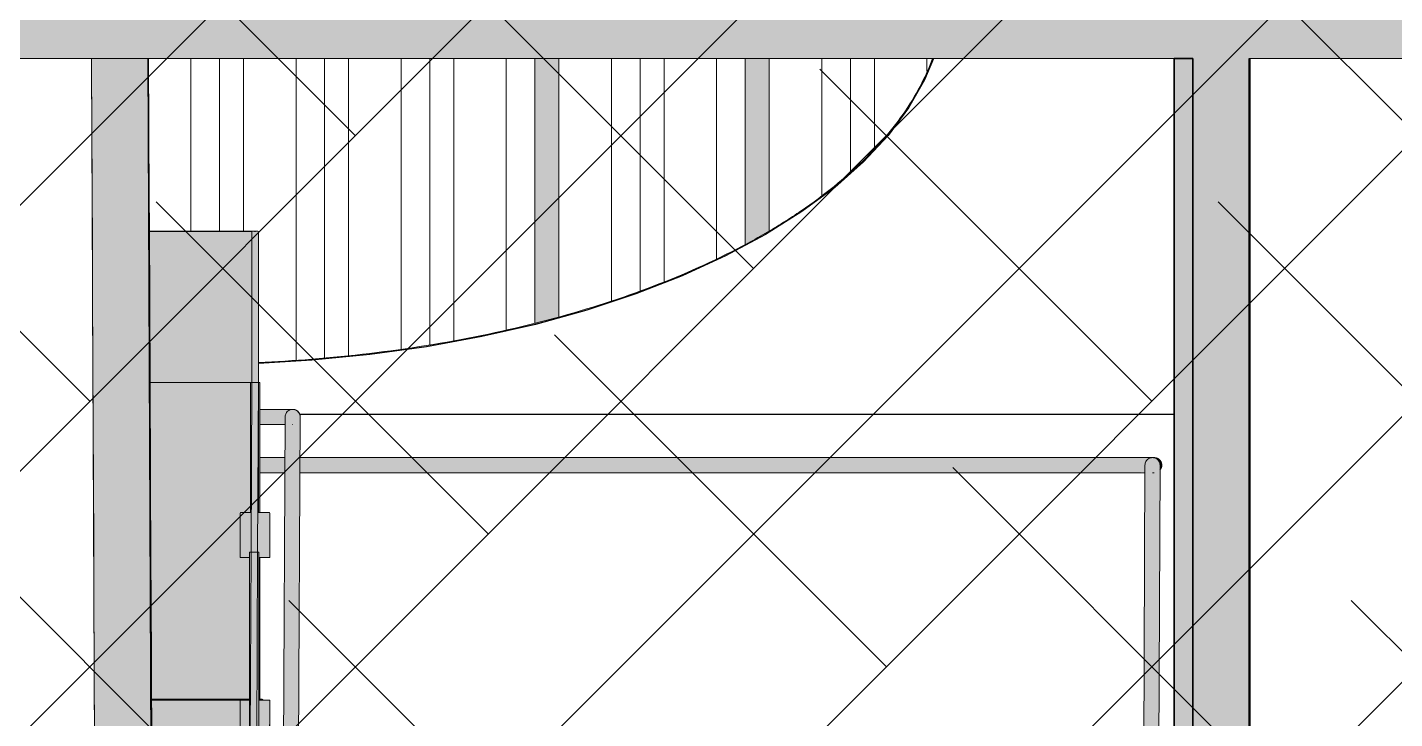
# Model space of a CAD drawing. Header units: millimetres. Extents: x 50357 to 985146, y 723188 to 1803594.
# Drawn here: x 856848 to 860489, y 743032 to 744872 of the extents above; entities that cross this region are included whole.
import ezdxf

# ---------------------------------------------------------------- set-up
doc = ezdxf.new("R2010")
doc.units = ezdxf.units.MM
doc.header["$LTSCALE"] = 3
doc.header["$MEASUREMENT"] = 0
for name, color, linetype, lineweight, true_color in [('A-FLOR', 7, 'Continuous', 5, 0x6e6e6e), ('A-FLOR-HRAL', 7, 'Continuous', 13, 0x6e6e6e), ('A-FLOR-LEVL', 7, 'Continuous', 13, 0x6e6e6e), ('A-GENM', 7, 'Continuous', 13, 0x6e6e6e), ('I-WALL', 7, 'Continuous', 25, 0x6e6e6e), ('S-BEAM', 7, 'Continuous', 13, 0x6e6e6e), ('S-STRS', 7, 'Continuous', 13, 0x6e6e6e)]:
    doc.layers.add(name, color=color, linetype=linetype, lineweight=lineweight, true_color=true_color)
doc.layers.add('Hatch (HOR not under LTC submission)', color=252, linetype='Continuous', lineweight=35)

# ---------------------------------------------------------------- blocks, each defined once
blk = doc.blocks.new('Structural Framing 17 - Structural Framing 17-3860409-SEC D_2')
at = {"layer": 'S-BEAM'}
for points in [[(-695361.8, 18365.4), (-695372.1, 20600), (-695522.1, 20600), (-695511.2, 18365.4), (-695362.7, 18365.4)], [(-695361.5, 18292.5), (-695362.4, 18978.9), (-695369.9, 20600), (-695372.1, 20600), (-695361.9, 18391.2)]]:
    blk.add_hatch(color=256, dxfattribs=at).paths.add_polyline_path(points, flags=0)
for p, q in [((-695511.8, 18365.4), (-695522.1, 20600)), ((-695372.1, 20600), (-695361.5, 18292.5)), ((-695368.2, 20227.9), (-695369.9, 20600)), ((-695365.9, 19740.2), (-695367.8, 20152.8)), ((-695363.7, 19252.3), (-695365.6, 19664.2)), ((-695361.5, 18771.5), (-695363.3, 19175.5)), ((-695361.5, 18292.5), (-695361.5, 18771.5))]:
    blk.add_line(p, q, dxfattribs=at)
blk = doc.blocks.new('Aluminum Louvers FL - Aluminum Louvers FL-3941679-SEC D_2')
at = {"layer": 'A-GENM'}
h = blk.add_hatch(color=256, dxfattribs=at)
h.paths.add_polyline_path([(-693781.3, 10596.6), (-693779.3, 10597.7), (-693779.3, 11150), (-693781.3, 11150), (-693781.3, 10622)], flags=0)
h.paths.add_polyline_path([(-693781.3, 15381.5), (-693779.3, 15382.6), (-693779.3, 15875), (-693781.3, 15875), (-693781.3, 15407)], flags=0)
h.paths.add_polyline_path([(-693781.3, 20106.2), (-693779.3, 20107.3), (-693779.3, 20600), (-693781.3, 20600), (-693781.3, 20131.5)], flags=0)
h = blk.add_hatch(color=256, dxfattribs=at)
h.paths.add_polyline_path([(-693779.3, 10597.7), (-693717.5, 10631.8), (-693717.5, 11150), (-693779.3, 11150), (-693779.3, 10622)], flags=0)
h.paths.add_polyline_path([(-693779.3, 15382.6), (-693717.5, 15416.7), (-693717.5, 15875), (-693779.3, 15875), (-693779.3, 15407)], flags=0)
h.paths.add_polyline_path([(-693779.3, 20107.3), (-693717.5, 20141.4), (-693717.9, 20600), (-693779.3, 20600), (-693779.3, 20131.5)], flags=0)
h = blk.add_hatch(color=256, dxfattribs=at)
h.paths.add_polyline_path([(-693781.4, 10596.5), (-693781.3, 10596.6), (-693781.4, 10622)], flags=0)
h.paths.add_polyline_path([(-693781.4, 15381.5), (-693781.3, 15381.5), (-693781.4, 15407)], flags=0)
h.paths.add_polyline_path([(-693781.4, 20106.1), (-693781.3, 20106.2), (-693781.4, 20131.5)], flags=0)
blk = doc.blocks.new('Aluminum Louvers UM - Aluminum Louvers UM-3942935-SEC D_2')
at = {"layer": 'A-GENM'}
for points in [[(-694341.3, 19895.3), (-694339.2, 19895.9), (-694339.2, 20600), (-694341.3, 20600), (-694341.3, 19895.4)], [(-694339.2, 19895.9), (-694277.4, 19913), (-694278.4, 20600), (-694339.2, 20600), (-694339.2, 19919.3)], [(-694341.3, 19895.3), (-694341.3, 19895.4), (-694341.3, 19895.4)]]:
    blk.add_hatch(color=256, dxfattribs=at).paths.add_polyline_path(points, flags=0)
blk = doc.blocks.new('Ramp - Ramp-4139168-SEC D_2')
at = {"layer": 'A-FLOR-LEVL'}
for points in [[(-695361.5, 18479), (-695362.5, 18978.9), (-695369.9, 20600), (-695371.2, 20600), (-695361.6, 18508.8)], [(-695361.5, 18516), (-695162.6, 18516), (-695161.5, 18766), (-695361.5, 18766), (-695361.5, 18537.5)]]:
    blk.add_hatch(color=256, dxfattribs=at).paths.add_polyline_path(points, flags=0)
h = blk.add_hatch(color=256, dxfattribs=at)
h.paths.add_polyline_path([(-695022.1, 16175), (-695021.4, 16590), (-695020.7, 16590), (-695019.9, 16905), (-695019.2, 16905), (-695020.2, 16863.2), (-695022.3, 16175)], flags=0)
h.paths.add_polyline_path([(-695018.8, 17174.9), (-695018.5, 17174.9), (-695017.7, 17377.5), (-695017, 17377.5), (-695016.3, 17692.5), (-695015.6, 17692.5), (-695014.6, 18007.5), (-695014.1, 18007.5), (-695013.4, 18322.5), (-695012.7, 18322.5), (-695011.9, 18637.5), (-695011.5, 18637.5), (-695012.5, 18537.5), (-695018.8, 17174.9)], flags=0)
for p, q in [((-695361.5, 18479), (-695371.2, 20600)), ((-695369.9, 20600), (-695368.2, 20226.2)), ((-695367.9, 20154.4), (-695365.9, 19737.7)), ((-695365.9, 19737.7), (-695363.7, 19248.8)), ((-695363.4, 19175.4), (-695361.5, 18766)), ((-695361.5, 18766), (-695161.5, 18766)), ((-695361.5, 18766), (-695361.5, 18516)), ((-695361.5, 18479), (-695361.5, 18766)), ((-695011.5, 18637.5), (-695011.5, 18766)), ((-695011.5, 18766), (-695011.1, 18766)), ((-695011.5, 18637.5), (-695011.5, 18766)), ((-695011.1, 18640.1), (-695011.1, 18766)), ((-695162.6, 18516), (-695361.5, 18516)), ((-695022.3, 16175), (-695022.3, 16409))]:
    blk.add_line(p, q, dxfattribs=at)
blk = doc.blocks.new('Top Rail Type - Top Rail_Internal_-4139196-SEC D_2')
at = {"layer": 'A-FLOR-HRAL'}
for points in [[(-695017.3, 19646), (-695006.5, 19646), (-695005.8, 19651.2), (-695002, 19658.3), (-694997.3, 19662.7), (-694996.5, 19663.3), (-694992.1, 19666), (-695073.7, 19665.3), (-695073.7, 19646), (-695071.6, 19646)], [(-695017.3, 17294.5), (-695016.6, 17300.4), (-695014.6, 17306), (-695011.4, 17310.7), (-695007.3, 17314.4), (-695002, 17316.7), (-694997.3, 17317.5), (-694992.1, 17316.7), (-694987.3, 17314.4), (-694983.1, 17310.7), (-694979.9, 17306), (-694978, 17300.4), (-694977.3, 17294.5), (-694967.1, 19651.2), (-694969.1, 19656), (-694972.3, 19660.1), (-694976.5, 19663.3), (-694981.3, 19665.3), (-694986.5, 19666), (-694991.7, 19665.3), (-694996.5, 19663.3), (-695002, 19658.3), (-695003.8, 19656), (-695005.8, 19651.2), (-695006.5, 19646), (-695017.1, 17333.3)], [(-695011.4, 19626), (-695006.5, 19626.7), (-695006.5, 19646), (-695073.7, 19646), (-695073.7, 19626), (-695014.6, 19626)]]:
    blk.add_hatch(color=256, dxfattribs=at).paths.add_polyline_path(points, flags=0)
for p, q in [((-694986, 19666), (-695073.8, 19666)), ((-694986, 19666), (-694986.5, 19666)), ((-695073.8, 19626), (-695006.5, 19626)), ((-695006.5, 19646.1), (-695017.3, 17294.6)), ((-694986.4, 19626), (-694986, 19626)), ((-694977.3, 17294.4), (-694966.5, 19645.9))]:
    blk.add_line(p, q, dxfattribs=at)
for points, knots in [([(-694966.5, 19646), (-694966.5, 19647.8), (-694966.9, 19651.2), (-694968.9, 19656.1), (-694972.2, 19660.3), (-694977.8, 19664.6), (-694986.5, 19666.9), (-694995.2, 19664.6), (-695000.8, 19660.3), (-695004, 19656.1), (-695006, 19651.2), (-695006.5, 19647.8), (-695006.5, 19646)], [0, 0, 0, 0, 0.083333, 0.166667, 0.25, 0.333333, 0.5, 0.666667, 0.75, 0.833333, 0.916667, 1, 1, 1, 1]), ([(-694986, 19666), (-694985.6, 19666), (-694984.7, 19666), (-694983.4, 19665.8), (-694982.1, 19665.6), (-694980.8, 19665.3), (-694979.6, 19665), (-694978.3, 19664.5), (-694977.1, 19664), (-694976, 19663.3), (-694974.9, 19662.6), (-694973.4, 19661.6), (-694972.1, 19660.5), (-694970.9, 19659.2), (-694969.8, 19657.8), (-694968.6, 19656), (-694967.4, 19653.7), (-694966.3, 19650.4), (-694966, 19647.7), (-694966, 19646)], [-0.5, -0.5, -0.5, -0.5, -0.4791667, -0.4583333, -0.4375, -0.4166667, -0.3958333, -0.375, -0.3541667, -0.3333333, -0.3125, -0.2916667, -0.25, -0.2291667, -0.2083333, -0.1666667, -0.125, -0.0833333, 0, 0, 0, 0])]:
    blk.add_open_spline(points, degree=3, knots=knots, dxfattribs=at)
blk.add_open_spline([(-694966, 19646), (-694966, 19644.7), (-694966.1, 19643.4), (-694966.4, 19642.1)], degree=3, dxfattribs=at)
blk = doc.blocks.new('Railing - End-Caps_0070CER10-01A-V9-SEC D_2')
at = {"layer": 'A-FLOR-HRAL'}
h = blk.add_hatch(color=256, dxfattribs=at)
h.paths.add_polyline_path([(-695126, 19272), (-695101.1, 19272), (-695101.1, 19286), (-695097.3, 19286), (-695096.8, 19391.8), (-695123.5, 19391.8), (-695126, 19389.3), (-695126, 19331.6)], flags=0)
h.paths.add_polyline_path([(-695074.4, 19272), (-695047, 19272.8), (-695048, 19390.3), (-695049.5, 19391.8), (-695077.7, 19391.8), (-695077.7, 19286), (-695076, 19286), (-695076, 19272)], flags=0)
for p, q in [((-695126, 19389.3), (-695126, 19272)), ((-695096.8, 19391.8), (-695123.5, 19391.8)), ((-695049.5, 19391.8), (-695077.7, 19391.8)), ((-695049.5, 19391.8), (-695049.5, 19391.8)), ((-695047, 19272), (-695047, 19389.3)), ((-695126, 19272), (-695101.1, 19272)), ((-695076.1, 19272), (-695047, 19272))]:
    blk.add_line(p, q, dxfattribs=at)
for centre, start_param, end_param in [((-695123.5, 19389.3), 0, 1.570796), ((-695123.5, 19389.3), 0.261799, 1.308997), ((-695049.5, 19389.3), 4.712389, 6.283185), ((-695049.5, 19389.3), 4.974188, 6.021386)]:
    blk.add_ellipse(centre, major_axis=(0, 2.5), ratio=0.999997, start_param=start_param, end_param=end_param, dxfattribs=at)
blk = doc.blocks.new('Railing - Railing-4148695-SEC D_2')
at = {"layer": 'A-FLOR-HRAL'}
for points in [[(-695365.5, 19737.5), (-695095.2, 19737.5), (-695095.2, 20139.8), (-695367.8, 20139.8), (-695365.9, 19737.5)], [(-695095.2, 19737.5), (-695077.7, 19737.5), (-695078.7, 20140.8), (-695095.2, 20139.8), (-695095.2, 19801.7)], [(-695077.7, 19391.8), (-695077.5, 19391.8), (-695077.7, 19420)], [(-695361.5, 18892), (-695106.2, 18893.2), (-695106.1, 18894.5), (-695362, 18893.6), (-695362, 18892)], [(-695272.5, 18889.3), (-695126, 18890), (-695126, 18891.8), (-695362, 18891), (-695361.5, 18889.3)], [(-695161.5, 18773), (-695161.5, 18781.5), (-695126.5, 18781.5), (-695126, 18889.3), (-695362, 18889.3), (-695361.5, 18773), (-695182.4, 18773)], [(-695104.9, 18892), (-695101.1, 18892), (-695101.1, 18894.6), (-695104.4, 18894.5)], [(-695068, 18892), (-695068.5, 18894.5), (-695076, 18894.3), (-695076, 18892), (-695074.4, 18892)], [(-695047.1, 18773), (-695047.1, 18773), (-695047.1, 18802.6)]]:
    blk.add_hatch(color=256, dxfattribs=at).paths.add_polyline_path(points, flags=0)
for p, q in [((-695367.8, 20140.8), (-695094.2, 20140.8)), ((-695367.8, 20139.8), (-695095.2, 20139.8)), ((-695094.2, 20140.8), (-695095.2, 20139.8)), ((-695095.2, 20139.8), (-695095.2, 19737.5)), ((-695088, 20140.8), (-695094.2, 20140.8)), ((-695087, 20139.8), (-695088, 20140.8)), ((-695088, 20140.8), (-695085, 20140.8)), ((-695086, 20139.8), (-695087, 20139.8)), ((-695085, 20140.8), (-695086, 20139.8)), ((-695078.7, 20140.8), (-695085, 20140.8)), ((-695077.7, 20139.8), (-695078.7, 20140.8)), ((-695077.7, 19737.5), (-695077.7, 20139.8)), ((-695077.5, 20139.8), (-695077.7, 20139.8)), ((-695077.5, 19737.5), (-695077.5, 20139.8)), ((-695101.1, 18894.8), (-695362, 18894.8)), ((-695362, 18894.7), (-695101.1, 18894.7)), ((-695362, 18894.5), (-695104.4, 18894.5)), ((-695362, 18892), (-695126, 18892)), ((-695126, 18891.8), (-695362, 18891.8)), ((-695101.1, 18894.6), (-695104.4, 18894.5)), ((-695068.5, 18894.5), (-695076.1, 18894.7)), ((-695049.3, 18891.8), (-695049.6, 18891.8)), ((-695047.1, 18773), (-695047.1, 18889.3)), ((-695046.8, 18781.5), (-695046.8, 18889.3)), ((-695361.5, 18773), (-695161.5, 18773)), ((-695361.5, 18772), (-695161.5, 18772))]:
    blk.add_line(p, q, dxfattribs=at)
for centre, start_param, end_param in [((-695104, 18891.7), 0.153021, 1.473973), ((-695069, 18891.7), 4.809213, 6.130164)]:
    blk.add_ellipse(centre, major_axis=(0, 2.78), ratio=0.999997, start_param=start_param, end_param=end_param, dxfattribs=at)
for points, knots in [([(-695104.8, 18894.3), (-695105, 18894.3), (-695105.3, 18894.1), (-695105.6, 18893.9), (-695105.9, 18893.6), (-695106.1, 18893.4), (-695106.3, 18893.1), (-695106.5, 18892.6), (-695106.6, 18892.2), (-695106.6, 18892)], [0.1666667, 0.1666667, 0.1666667, 0.1666667, 0.3333333, 0.4166667, 0.5, 0.5833333, 0.6666667, 0.8333333, 1, 1, 1, 1]), ([(-695065.9, 18892), (-695066, 18892.2), (-695066.1, 18892.6), (-695066.3, 18893.1), (-695066.5, 18893.4), (-695066.7, 18893.6), (-695066.9, 18893.9), (-695067.2, 18894.1), (-695067.5, 18894.3), (-695067.7, 18894.3)], [0, 0, 0, 0, 0.1666667, 0.3333333, 0.4166667, 0.5, 0.5833333, 0.6666667, 0.8333333, 0.8333333, 0.8333333, 0.8333333]), ([(-695046.8, 18889.3), (-695046.8, 18889.5), (-695046.8, 18889.9), (-695047, 18890.3), (-695047.1, 18890.5), (-695047.1, 18890.6)], [0, 0, 0, 0, 0.1666667, 0.25, 0.3333333, 0.3333333, 0.3333333, 0.3333333])]:
    blk.add_open_spline(points, degree=3, knots=knots, dxfattribs=at)
blk.add_blockref('Railing - End-Caps_0070CER10-01A-V9-SEC D_2', (0, 0))
blk = doc.blocks.new('Stair Inner Balustrade_Aluminium_MF - Stair Inner Balustrade_Aluminium_MF-4156307-SEC D_2')
at = {"layer": 'A-FLOR-HRAL'}
h = blk.add_hatch(color=256, dxfattribs=at)
h.paths.add_polyline_path([(-695077.3, 16529), (-695058, 16529), (-695055.2, 17135.3), (-695082.7, 17135), (-695082.7, 17028.8), (-695060.3, 17028.8), (-695057.8, 17026.3), (-695057.8, 16909), (-695085.2, 16909), (-695085.2, 16531.7), (-695078, 16530.6), (-695077.4, 16529.6)], flags=0)
h.paths.add_polyline_path([(-695055, 17174.7), (-695047.2, 18892), (-695076, 18892), (-695076.1, 18459.5), (-695078.2, 18459.5), (-695078.3, 17969.6), (-695080.5, 17969.6), (-695080.5, 17479.7), (-695082.7, 17479.7), (-695082.7, 17174.7)], flags=0)
h.paths.add_polyline_path([(-695131.1, 17777.8), (-695107.8, 17777.8), (-695107.8, 17816.7), (-695105.5, 17816.7), (-695105.5, 18306.5), (-695103.3, 18306.5), (-695103.3, 18796.2), (-695101.1, 18796.2), (-695101.1, 18892), (-695126, 18892), (-695131, 17803.5)], flags=0)
for points in [[(-695058, 16526.3), (-695057.9, 16526.3), (-695058.9, 16529), (-695058.9, 16528.1), (-695058.2, 16526.3)], [(-695057.9, 16419), (-695057.9, 16419), (-695057.9, 16451.8)]]:
    blk.add_hatch(color=256, dxfattribs=at).paths.add_polyline_path(points, flags=0)
for p, q in [((-695131.1, 17777.8), (-695126, 18892)), ((-695126, 18892), (-695101.1, 18892)), ((-695076.1, 18892), (-695047.2, 18892)), ((-695047.2, 18892), (-695055, 17174.7)), ((-695047.1, 18892), (-695047.2, 18892)), ((-695047.1, 18772), (-695047.1, 18892)), ((-695048.9, 18373.2), (-695047.1, 18772)), ((-695051.1, 17883.5), (-695049.3, 18291.3)), ((-695053.4, 17393.6), (-695051.5, 17801.4)), ((-695054.4, 17174.7), (-695053.8, 17311.6)), ((-695055.2, 17135.3), (-695058, 16529)), ((-695055.6, 16903.8), (-695054.6, 17135.3)), ((-695057.9, 16419), (-695056, 16821.7)), ((-695077.3, 16529), (-695058, 16529)), ((-695058, 16529), (-695057.9, 16529)), ((-695057.9, 16529), (-695057.9, 16419))]:
    blk.add_line(p, q, dxfattribs=at)
blk = doc.blocks.new('Stair Inner Balustrade_MF - Stair Inner Balustrade_MF-4156452-SEC D_2')
at = {"layer": 'A-FLOR-HRAL'}
h = blk.add_hatch(color=256, dxfattribs=at)
h.paths.add_polyline_path([(-695088.5, 17376.6), (-695084.3, 18306.4), (-695101.8, 18306.4), (-695104.2, 17777.8), (-695088.5, 17776.8), (-695088.5, 17392.1)], flags=0)
h.paths.add_polyline_path([(-695084.3, 18306.5), (-695077.7, 19737.5), (-695095.2, 19737.5), (-695101.8, 18306.5), (-695092.2, 18306.5)], flags=0)
h = blk.add_hatch(color=256, dxfattribs=at)
h.paths.add_polyline_path([(-695088.6, 17375), (-695086.5, 17375), (-695087.7, 17568.4), (-695088.5, 17392.1)], flags=0)
h.paths.add_polyline_path([(-695086.5, 17816.7), (-695084.3, 17816.7), (-695085.2, 18097.4), (-695086.3, 17862.3)], flags=0)
h.paths.add_polyline_path([(-695082, 18306.5), (-695083.1, 18567.5), (-695084.3, 18306.5)], flags=0)
h.paths.add_polyline_path([(-695082, 18796.2), (-695079.8, 18796.2), (-695080.9, 19037.7), (-695082, 18802.6)], flags=0)
h.paths.add_polyline_path([(-695079.8, 19286), (-695077.7, 19286), (-695078.8, 19507.9), (-695079.6, 19331.6)], flags=0)
for p, q in [((-695097.3, 19286), (-695095.2, 19737.5)), ((-695077.7, 19737.5), (-695095.2, 19737.5)), ((-695077.7, 19737.5), (-695079.8, 19286)), ((-695077.5, 19737.5), (-695077.7, 19737.5)), ((-695077.5, 19391.8), (-695077.5, 19737.5)), ((-695099.6, 18796.2), (-695097.3, 19286)), ((-695079.8, 19286), (-695082, 18796.2)), ((-695101.8, 18306.5), (-695099.6, 18796.2)), ((-695082, 18796.2), (-695084.3, 18306.5)), ((-695104.2, 17777.8), (-695101.8, 18306.4)), ((-695084.3, 18306.4), (-695088.6, 17375))]:
    blk.add_line(p, q, dxfattribs=at)
blk = doc.blocks.new('Opening End Plate R3 - Opening End Plate R3-4167134-SEC D_2')
at = {"layer": 'A-GENM'}
h = blk.add_hatch(color=256, dxfattribs=at)
h.paths.add_polyline_path([(-695077.5, 19788.5), (-694911.8, 19799.1), (-694781.2, 19812), (-694630.1, 19833.1), (-694460.9, 19865), (-694340.2, 19892.5), (-694190.4, 19934.7), (-694072.6, 19973.7), (-693949.3, 20021.8), (-693829.6, 20076.9), (-693727.4, 20131.7), (-693630.1, 20192.7), (-693542.9, 20257.3), (-693466.2, 20325.2), (-693400.4, 20395.8), (-693346.1, 20468.7), (-693303.5, 20543.5), (-693280.8, 20600), (-693284, 20600), (-693307, 20543.4), (-693349.9, 20468.6), (-693404.6, 20395.6), (-693470.8, 20325), (-693548.1, 20257.2), (-693636, 20192.6), (-693739.5, 20128.6), (-693841.4, 20074.5), (-693957.8, 20021.7), (-694082.5, 19973.6), (-694214.8, 19930.4), (-694354.1, 19892.4), (-694500.1, 19859.9), (-694652.6, 19833), (-694781.6, 19814.9), (-694935.5, 19799.8), (-695077.5, 19791.5), (-695077.5, 19788.7)], flags=0)
h.paths.add_polyline_path([(-697193, 21005), (-697189.7, 21005), (-697147.6, 21078.9), (-697091.7, 21153.5), (-697027.9, 21221.9), (-696951.4, 21289.5), (-696864.4, 21354), (-696767.3, 21415), (-696660.9, 21472), (-696535.1, 21528.8), (-696422.6, 21572.7), (-696292.2, 21615.8), (-696155.3, 21653.8), (-695994, 21689.8), (-695865.6, 21713.2), (-695714.6, 21734.3), (-695566.2, 21748.9), (-695567.3, 21751.8), (-695723.4, 21736.1), (-695866.1, 21716.2), (-696013.4, 21689.2), (-696174.3, 21651.6), (-696293.1, 21618.7), (-696423.6, 21575.5), (-696546.9, 21527.4), (-696662.3, 21474.6), (-696768.8, 21417.6), (-696866.1, 21356.5), (-696953.3, 21291.9), (-697030, 21224.1), (-697095.8, 21153.5), (-697150.1, 21080.5), (-697192.8, 21005.7)], flags=0)
h.paths.add_polyline_path([(-695526.2, 21751.5), (-695460, 21755.3), (-695460, 21758.3), (-695526.2, 21754.5), (-695526.2, 21752.1)], flags=0)
blk.add_hatch(color=256, dxfattribs=at).paths.add_polyline_path([(-695077.5, 19788.4), (-694911.8, 19799), (-694780.5, 19812), (-694629.5, 19833.1), (-694460.9, 19864.9), (-694339.7, 19892.5), (-694190.4, 19934.6), (-694072.1, 19973.8), (-693944.7, 20023.8), (-693829.6, 20076.8), (-693724.6, 20133.3), (-693628, 20194.2), (-693541.3, 20258.6), (-693465, 20326.3), (-693399.7, 20396.7), (-693345.6, 20469.4), (-693303.2, 20544), (-693303.5, 20543.4), (-693346.2, 20468.6), (-693406.3, 20389.5), (-693468.9, 20322.7), (-693543.1, 20257.2), (-693630.3, 20192.6), (-693739.5, 20125.2), (-693834.2, 20074.5), (-693949.5, 20021.7), (-694072.9, 19973.6), (-694203.5, 19930.4), (-694340.6, 19892.4), (-694483.4, 19859.9), (-694641.3, 19831.5), (-694782.3, 19811.9), (-694937.1, 19796.7), (-695077.5, 19788.4)], flags=0)
at = {"layer": 'A-GENM', "flags": 128}
blk.add_lwpolyline([(-695077.7, 19788.2), (-694935.3, 19796.8), (-694781.2, 19812), (-694630.1, 19833.1), (-694482.8, 19860), (-694340.2, 19892.5), (-694203.2, 19930.5), (-694072.6, 19973.7), (-693949.3, 20021.8), (-693834, 20074.6), (-693727.4, 20131.7), (-693630.1, 20192.7), (-693542.9, 20257.3), (-693466.2, 20325.2), (-693400.4, 20395.8), (-693346.1, 20468.7), (-693303.5, 20543.5)], dxfattribs=at)
at = {"layer": 'A-GENM'}
blk.add_open_spline([(-693282.8, 20599.9), (-693289.5, 20581.4), (-693308, 20537.8), (-693346.6, 20470), (-693400.8, 20397.3), (-693466.4, 20326.9), (-693543, 20259.1), (-693630.2, 20194.6), (-693727.3, 20133.6), (-693869.3, 20057.5), (-694068.8, 19973.2), (-694337.2, 19891.8), (-694628, 19832), (-694878.8, 19802.9), (-695030, 19792.7), (-695077.7, 19791.1)], degree=3, knots=[1.749261, 1.749261, 1.749261, 1.749261, 1.806416, 1.884956, 1.963495, 2.042035, 2.120575, 2.199115, 2.277655, 2.356194, 2.513274, 2.670354, 2.827433, 2.984513, 3.056199, 3.056199, 3.056199, 3.056199], dxfattribs=at)
blk = doc.blocks.new('Railing - Railing-4482206-SEC D_2')
at = {"layer": 'A-FLOR-HRAL'}
h = blk.add_hatch(color=256, dxfattribs=at)
h.paths.add_polyline_path([(-695017.3, 19517.5), (-695007.1, 19517.5), (-695007, 19537.5), (-695073.7, 19536.8), (-695073.7, 19517.5), (-695072.5, 19517.5)], flags=0)
h.paths.add_polyline_path([(-694966.5, 19517.5), (-693182.5, 19517.5), (-693182.4, 19537.5), (-694967, 19536.8), (-694967.1, 19517.5)], flags=0)
h = blk.add_hatch(color=256, dxfattribs=at)
h.paths.add_polyline_path([(-694966.5, 19497.5), (-693182.4, 19498.2), (-693182.5, 19517.5), (-694967.1, 19517.5), (-694967.1, 19497.5)], flags=0)
h.paths.add_polyline_path([(-695017.3, 19497.5), (-695007.1, 19498.2), (-695007.1, 19517.5), (-695073.7, 19517.5), (-695072.7, 19497.5)], flags=0)
h = blk.add_hatch(color=256, dxfattribs=at)
h.paths.add_polyline_path([(-693182.4, 19536.8), (-693182.3, 19536.8), (-693108.5, 19537.2)], flags=0)
h.paths.add_polyline_path([(-693182.4, 19531.6), (-693182.4, 19531.6), (-693167.5, 19531.3)], flags=0)
h.paths.add_polyline_path([(-692718.3, 19517.5), (-692716.8, 19517.5), (-692714.5, 19526.5), (-692712, 19530.3), (-692708.5, 19533.5), (-692703.5, 19536.2), (-692700.1, 19537.1), (-692706.8, 19537.4), (-693182.4, 19536.8), (-693182.5, 19517.5), (-692721.8, 19517.5)], flags=0)
h = blk.add_hatch(color=256, dxfattribs=at)
h.paths.add_polyline_path([(-693182.3, 19497.5), (-692716.9, 19498.9), (-692717.7, 19517.5), (-693182.5, 19517.5), (-693182.4, 19498.2)], flags=0)
h.paths.add_polyline_path([(-693182.4, 19503.4), (-693167.1, 19503.7), (-693155.5, 19504)], flags=0)
for points in [[(-692687.7, 17152.1), (-692677.5, 19522.7), (-692679.5, 19527.5), (-692682.7, 19531.6), (-692686.8, 19534.8), (-692691.6, 19536.8), (-692696.8, 19537.5), (-692702.4, 19536.7), (-692706.8, 19534.8), (-692711, 19531.6), (-692714.1, 19527.5), (-692716.1, 19522.7), (-692716.8, 19517.5), (-692727, 17164.3), (-692720.6, 17171.5), (-692711.7, 17174.9), (-692701.4, 17173.7), (-692693.6, 17169.1), (-692689.8, 17163.6), (-692688, 17157), (-692687.9, 17153.6)], [(-692672.1, 19517.5), (-692672.8, 19522.7), (-692674.8, 19527.5), (-692677.9, 19531.6), (-692682.1, 19534.8), (-692686.9, 19536.8), (-692691.6, 19536.8), (-692686.8, 19534.8), (-692682.7, 19531.6), (-692679.5, 19527.5), (-692677.5, 19522.7), (-692676.8, 19517.5)], [(-692676.9, 19504.8), (-692674.6, 19507.9), (-692672.8, 19512.3), (-692672.1, 19517.5), (-692676.8, 19517.5), (-692676.9, 19506.4)]]:
    blk.add_hatch(color=256, dxfattribs=at).paths.add_polyline_path(points, flags=0)
for p, q in [((-695006.9, 19537.5), (-695073.8, 19537.5)), ((-693182.3, 19537.5), (-694967, 19537.5)), ((-692716.8, 19517.6), (-692727.7, 17162.4)), ((-692692.1, 19537.5), (-692696.8, 19537.5)), ((-692687.7, 17151.9), (-692676.8, 19517.4)), ((-695073.8, 19497.5), (-695007.1, 19497.5)), ((-694967.2, 19497.5), (-693182.3, 19497.5)), ((-692696.8, 19497.5), (-692692.1, 19497.5))]:
    blk.add_line(p, q, dxfattribs=at)
at = {"layer": 'A-FLOR-HRAL', "flags": 128}
for points in [[(-693182.3, 19537.5), (-693162.5, 19537.5), (-693142.8, 19537.5), (-693123.1, 19537.5), (-693103.5, 19537.5), (-693084.1, 19537.5), (-693064.8, 19537.5), (-693045.7, 19537.5), (-693026.8, 19537.5), (-693008.2, 19537.5), (-692989.9, 19537.5), (-692971.9, 19537.5), (-692954.3, 19537.5), (-692937, 19537.5), (-692920.1, 19537.5), (-692903.7, 19537.5), (-692887.7, 19537.5), (-692872.1, 19537.5), (-692857.1, 19537.5), (-692842.6, 19537.5), (-692828.7, 19537.5), (-692815.3, 19537.5), (-692802.5, 19537.5), (-692790.4, 19537.5), (-692778.9, 19537.5), (-692768, 19537.5), (-692757.8, 19537.5), (-692748.3, 19537.5), (-692739.5, 19537.5), (-692731.4, 19537.5), (-692724, 19537.5), (-692717.4, 19537.5), (-692711.5, 19537.5), (-692706.4, 19537.5), (-692702.1, 19537.5), (-692698.5, 19537.5), (-692695.7, 19537.5), (-692693.7, 19537.5), (-692692.5, 19537.5), (-692692.1, 19537.5)], [(-692692.1, 19537.5), (-692691.3, 19537.5), (-692690.5, 19537.4), (-692689.7, 19537.4), (-692688.9, 19537.2), (-692688.1, 19537.1), (-692687.3, 19536.9), (-692686.6, 19536.7), (-692685.8, 19536.5), (-692685, 19536.2), (-692684.3, 19535.9), (-692683.6, 19535.6), (-692682.9, 19535.2), (-692682.2, 19534.9), (-692681.5, 19534.4), (-692680.8, 19534), (-692680.1, 19533.5), (-692679.5, 19533.1), (-692678.9, 19532.5), (-692678.3, 19532), (-692677.7, 19531.4), (-692677.2, 19530.8), (-692676.7, 19530.2), (-692676.2, 19529.6), (-692675.7, 19529), (-692675.3, 19528.3), (-692674.8, 19527.6), (-692674.4, 19526.9), (-692674.1, 19526.2), (-692673.8, 19525.5), (-692673.4, 19524.7), (-692673.2, 19524), (-692672.9, 19523.2), (-692672.7, 19522.5), (-692672.5, 19521.7), (-692672.4, 19520.9), (-692672.3, 19520.1), (-692672.2, 19519.3), (-692672.1, 19518.5), (-692672.1, 19517.7), (-692672.1, 19517.5)], [(-692672.1, 19517.5), (-692672.1, 19516.7), (-692672.2, 19515.9), (-692672.2, 19515.1), (-692672.3, 19514.3), (-692672.5, 19513.5), (-692672.7, 19512.7), (-692672.9, 19512), (-692673.1, 19511.2), (-692673.4, 19510.5), (-692673.7, 19509.7), (-692674, 19509), (-692674.3, 19508.3), (-692674.7, 19507.6), (-692675.1, 19506.9), (-692675.6, 19506.2), (-692676, 19505.6), (-692676.5, 19504.9), (-692677.1, 19504.3)], [(-692717.2, 19497.5), (-692723.8, 19497.5), (-692731.2, 19497.5), (-692739.2, 19497.5), (-692748, 19497.5), (-692757.5, 19497.5), (-692767.7, 19497.5), (-692778.5, 19497.5), (-692790.1, 19497.5), (-692802.2, 19497.5), (-692814.9, 19497.5), (-692828.3, 19497.5), (-692842.2, 19497.5), (-692856.7, 19497.5), (-692871.7, 19497.5), (-692887.2, 19497.5), (-692903.2, 19497.5), (-692919.6, 19497.5), (-692936.5, 19497.5), (-692953.8, 19497.5), (-692971.4, 19497.5), (-692989.4, 19497.5), (-693007.7, 19497.5), (-693026.3, 19497.5), (-693045.2, 19497.5), (-693064.2, 19497.5), (-693083.5, 19497.5), (-693103, 19497.5), (-693122.5, 19497.5), (-693142.2, 19497.5), (-693162, 19497.5), (-693181.7, 19497.5), (-693182.3, 19497.5)]]:
    blk.add_lwpolyline(points, dxfattribs=at)
at = {"layer": 'A-FLOR-HRAL'}
blk.add_open_spline([(-692676.8, 19517.5), (-692676.8, 19519.3), (-692677.3, 19522.7), (-692679.3, 19527.6), (-692682.5, 19531.8), (-692688.1, 19536.1), (-692696.8, 19538.4), (-692705.5, 19536.1), (-692711.1, 19531.8), (-692714.3, 19527.6), (-692716.3, 19522.7), (-692716.8, 19519.3), (-692716.8, 19517.5)], degree=3, knots=[0, 0, 0, 0, 0.083333, 0.166667, 0.25, 0.333333, 0.5, 0.666667, 0.75, 0.833333, 0.916667, 1, 1, 1, 1], dxfattribs=at)
blk = doc.blocks.new('Top Rail Type - Top Rail_Internal_-4482215-SEC D_2')
at = {"layer": 'A-FLOR-HRAL'}
h = blk.add_hatch(color=256, dxfattribs=at)
h.paths.add_polyline_path([(-695017.3, 19517.5), (-695007.1, 19517.5), (-695007, 19537.5), (-695073.7, 19536.8), (-695073.7, 19517.5), (-695072.5, 19517.5)], flags=0)
h.paths.add_polyline_path([(-694966.5, 19517.5), (-693182.5, 19517.5), (-693182.4, 19537.5), (-694967, 19536.8), (-694967.1, 19517.5)], flags=0)
h = blk.add_hatch(color=256, dxfattribs=at)
h.paths.add_polyline_path([(-694966.5, 19497.5), (-693182.4, 19498.2), (-693182.5, 19517.5), (-694967.1, 19517.5), (-694967.1, 19497.5)], flags=0)
h.paths.add_polyline_path([(-695017.3, 19497.5), (-695007.1, 19498.2), (-695007.1, 19517.5), (-695073.7, 19517.5), (-695072.7, 19497.5)], flags=0)
h = blk.add_hatch(color=256, dxfattribs=at)
h.paths.add_polyline_path([(-693182.4, 19536.8), (-693182.3, 19536.8), (-693108.5, 19537.2)], flags=0)
h.paths.add_polyline_path([(-693182.4, 19531.6), (-693182.4, 19531.6), (-693167.5, 19531.3)], flags=0)
h.paths.add_polyline_path([(-692718.3, 19517.5), (-692716.8, 19517.5), (-692714.5, 19526.5), (-692712, 19530.3), (-692708.5, 19533.5), (-692703.5, 19536.2), (-692700.1, 19537.1), (-692706.8, 19537.4), (-693182.4, 19536.8), (-693182.5, 19517.5), (-692721.8, 19517.5)], flags=0)
h = blk.add_hatch(color=256, dxfattribs=at)
h.paths.add_polyline_path([(-693182.3, 19497.5), (-692716.9, 19498.9), (-692717.7, 19517.5), (-693182.5, 19517.5), (-693182.4, 19498.2)], flags=0)
h.paths.add_polyline_path([(-693182.4, 19503.4), (-693167.1, 19503.7), (-693155.5, 19504)], flags=0)
for points in [[(-692687.7, 17152.1), (-692677.5, 19522.7), (-692679.5, 19527.5), (-692682.7, 19531.6), (-692686.8, 19534.8), (-692691.6, 19536.8), (-692696.8, 19537.5), (-692702.4, 19536.7), (-692706.8, 19534.8), (-692711, 19531.6), (-692714.1, 19527.5), (-692716.1, 19522.7), (-692716.8, 19517.5), (-692727, 17164.3), (-692720.6, 17171.5), (-692711.7, 17174.9), (-692701.4, 17173.7), (-692693.6, 17169.1), (-692689.8, 17163.6), (-692688, 17157), (-692687.9, 17153.6)], [(-692672.1, 19517.5), (-692672.8, 19522.7), (-692674.8, 19527.5), (-692677.9, 19531.6), (-692682.1, 19534.8), (-692686.9, 19536.8), (-692691.6, 19536.8), (-692686.8, 19534.8), (-692682.7, 19531.6), (-692679.5, 19527.5), (-692677.5, 19522.7), (-692676.8, 19517.5)], [(-692676.9, 19504.8), (-692674.6, 19507.9), (-692672.8, 19512.3), (-692672.1, 19517.5), (-692676.8, 19517.5), (-692676.9, 19506.4)]]:
    blk.add_hatch(color=256, dxfattribs=at).paths.add_polyline_path(points, flags=0)
for p, q in [((-695006.9, 19537.5), (-695073.8, 19537.5)), ((-693182.3, 19537.5), (-694967, 19537.5)), ((-692716.8, 19517.6), (-692727.7, 17162.4)), ((-692692.1, 19537.5), (-692696.8, 19537.5)), ((-692687.7, 17151.9), (-692676.8, 19517.4)), ((-695073.8, 19497.5), (-695007.1, 19497.5)), ((-694967.2, 19497.5), (-693182.3, 19497.5)), ((-692696.8, 19497.5), (-692692.1, 19497.5))]:
    blk.add_line(p, q, dxfattribs=at)
at = {"layer": 'A-FLOR-HRAL', "flags": 128}
for points in [[(-693182.3, 19537.5), (-693162.5, 19537.5), (-693142.8, 19537.5), (-693123.1, 19537.5), (-693103.5, 19537.5), (-693084.1, 19537.5), (-693064.8, 19537.5), (-693045.7, 19537.5), (-693026.8, 19537.5), (-693008.2, 19537.5), (-692989.9, 19537.5), (-692971.9, 19537.5), (-692954.3, 19537.5), (-692937, 19537.5), (-692920.1, 19537.5), (-692903.7, 19537.5), (-692887.7, 19537.5), (-692872.1, 19537.5), (-692857.1, 19537.5), (-692842.6, 19537.5), (-692828.7, 19537.5), (-692815.3, 19537.5), (-692802.5, 19537.5), (-692790.4, 19537.5), (-692778.9, 19537.5), (-692768, 19537.5), (-692757.8, 19537.5), (-692748.3, 19537.5), (-692739.5, 19537.5), (-692731.4, 19537.5), (-692724, 19537.5), (-692717.4, 19537.5), (-692711.5, 19537.5), (-692706.4, 19537.5), (-692702.1, 19537.5), (-692698.5, 19537.5), (-692695.7, 19537.5), (-692693.7, 19537.5), (-692692.5, 19537.5), (-692692.1, 19537.5)], [(-692692.1, 19537.5), (-692691.3, 19537.5), (-692690.5, 19537.4), (-692689.7, 19537.4), (-692688.9, 19537.2), (-692688.1, 19537.1), (-692687.3, 19536.9), (-692686.6, 19536.7), (-692685.8, 19536.5), (-692685, 19536.2), (-692684.3, 19535.9), (-692683.6, 19535.6), (-692682.9, 19535.2), (-692682.2, 19534.9), (-692681.5, 19534.4), (-692680.8, 19534), (-692680.1, 19533.5), (-692679.5, 19533.1), (-692678.9, 19532.5), (-692678.3, 19532), (-692677.7, 19531.4), (-692677.2, 19530.8), (-692676.7, 19530.2), (-692676.2, 19529.6), (-692675.7, 19529), (-692675.3, 19528.3), (-692674.8, 19527.6), (-692674.4, 19526.9), (-692674.1, 19526.2), (-692673.8, 19525.5), (-692673.4, 19524.7), (-692673.2, 19524), (-692672.9, 19523.2), (-692672.7, 19522.5), (-692672.5, 19521.7), (-692672.4, 19520.9), (-692672.3, 19520.1), (-692672.2, 19519.3), (-692672.1, 19518.5), (-692672.1, 19517.7), (-692672.1, 19517.5)], [(-692672.1, 19517.5), (-692672.1, 19516.7), (-692672.2, 19515.9), (-692672.2, 19515.1), (-692672.3, 19514.3), (-692672.5, 19513.5), (-692672.7, 19512.7), (-692672.9, 19512), (-692673.1, 19511.2), (-692673.4, 19510.5), (-692673.7, 19509.7), (-692674, 19509), (-692674.3, 19508.3), (-692674.7, 19507.6), (-692675.1, 19506.9), (-692675.6, 19506.2), (-692676, 19505.6), (-692676.5, 19504.9), (-692677.1, 19504.3)], [(-692717.2, 19497.5), (-692723.8, 19497.5), (-692731.2, 19497.5), (-692739.2, 19497.5), (-692748, 19497.5), (-692757.5, 19497.5), (-692767.7, 19497.5), (-692778.5, 19497.5), (-692790.1, 19497.5), (-692802.2, 19497.5), (-692814.9, 19497.5), (-692828.3, 19497.5), (-692842.2, 19497.5), (-692856.7, 19497.5), (-692871.7, 19497.5), (-692887.2, 19497.5), (-692903.2, 19497.5), (-692919.6, 19497.5), (-692936.5, 19497.5), (-692953.8, 19497.5), (-692971.4, 19497.5), (-692989.4, 19497.5), (-693007.7, 19497.5), (-693026.3, 19497.5), (-693045.2, 19497.5), (-693064.2, 19497.5), (-693083.5, 19497.5), (-693103, 19497.5), (-693122.5, 19497.5), (-693142.2, 19497.5), (-693162, 19497.5), (-693181.7, 19497.5), (-693182.3, 19497.5)]]:
    blk.add_lwpolyline(points, dxfattribs=at)
at = {"layer": 'A-FLOR-HRAL'}
blk.add_open_spline([(-692676.8, 19517.5), (-692676.8, 19519.3), (-692677.3, 19522.7), (-692679.3, 19527.6), (-692682.5, 19531.8), (-692688.1, 19536.1), (-692696.8, 19538.4), (-692705.5, 19536.1), (-692711.1, 19531.8), (-692714.3, 19527.6), (-692716.3, 19522.7), (-692716.8, 19519.3), (-692716.8, 19517.5)], degree=3, knots=[0, 0, 0, 0, 0.083333, 0.166667, 0.25, 0.333333, 0.5, 0.666667, 0.75, 0.833333, 0.916667, 1, 1, 1, 1], dxfattribs=at)
blk = doc.blocks.new('LIFT TOWER POST_8 - LIFT TOWER POST_1-4926668-SEC D_2')
at = {"layer": 'A-FLOR-HRAL'}
h = blk.add_hatch(color=256, dxfattribs=at)
h.paths.add_polyline_path([(-695073.8, 18894.7), (-695074.4, 19272), (-695076, 19272), (-695076, 18894.7)], flags=0)
h.paths.add_polyline_path([(-695073.8, 19391.8), (-695073.8, 19737.5), (-695077.5, 19737.5), (-695077.5, 19391.8)], flags=0)
h.paths.add_polyline_path([(-695098.8, 19391.8), (-695096.8, 19391.8), (-695095.2, 19737.5), (-695098.8, 19737.5), (-695098.8, 19441.1)], flags=0)
blk.add_hatch(color=256, dxfattribs=at).paths.add_polyline_path([(-695073.8, 19391.8), (-695073.7, 19391.8), (-695073.8, 19416.1)], flags=0)
h = blk.add_hatch(color=256, dxfattribs=at)
h.paths.add_polyline_path([(-695161.5, 18771.5), (-695126.5, 18771.5), (-695126.5, 18781.5), (-695161.5, 18781.5)], flags=0)
h.paths.add_polyline_path([(-695047.1, 18771.5), (-695011.5, 18771.5), (-695011.5, 18781.5), (-695047.1, 18781.5), (-695047.1, 18772)], flags=0)
for p, q in [((-695098.8, 19737.5), (-695095.2, 19737.5)), ((-695098.8, 19391.8), (-695098.8, 19737.5)), ((-695077.7, 19737.5), (-695073.8, 19737.5)), ((-695073.8, 19737.5), (-695073.7, 19737.5)), ((-695073.8, 19391.8), (-695073.8, 19737.5)), ((-695073.7, 19737.5), (-695073.7, 19391.8)), ((-695073.8, 18894.7), (-695073.8, 19272)), ((-695073.7, 19272), (-695073.7, 18894.6)), ((-695161.5, 18781.5), (-695126.5, 18781.5)), ((-695161.5, 18771.5), (-695161.5, 18781.5)), ((-695047.1, 18781.5), (-695011.5, 18781.5)), ((-695011.5, 18781.5), (-695011.1, 18781.5)), ((-695011.5, 18771.5), (-695011.5, 18781.5)), ((-695011.1, 18771.5), (-695011.5, 18771.5)), ((-695011.1, 18771.5), (-695011.1, 18781.5))]:
    blk.add_line(p, q, dxfattribs=at)
blk = doc.blocks.new('LIFT TOWER POST_25 - LIFT TOWER POST_1-4930377-SEC D_2')
at = {"layer": 'A-FLOR-HRAL'}
h = blk.add_hatch(color=256, dxfattribs=at)
h.paths.add_polyline_path([(-695078.2, 18459.5), (-695076.1, 18459.5), (-695076.1, 19286), (-695079.8, 19286), (-695079.8, 18796.2), (-695078.2, 18796.2), (-695078.2, 18508.8)], flags=0)
h.paths.add_polyline_path([(-695099.6, 18796.2), (-695097.3, 19286), (-695101.1, 19286), (-695101.1, 18796.2)], flags=0)
blk.add_hatch(color=256, dxfattribs=at).paths.add_polyline_path([(-695076.1, 18459.5), (-695076, 18685.1), (-695076.1, 18508.8)], flags=0)
h = blk.add_hatch(color=256, dxfattribs=at)
h.paths.add_polyline_path([(-695163.7, 18299.5), (-695128.7, 18299.5), (-695128.3, 18373.2), (-695163.4, 18373.2)], flags=0)
h.paths.add_polyline_path([(-695049.3, 18299.5), (-695013.7, 18299.5), (-695013.4, 18373.2), (-695049, 18373.2), (-695049.1, 18332.5)], flags=0)
h = blk.add_hatch(color=256, dxfattribs=at)
h.paths.add_polyline_path([(-695163.7, 18291), (-695128.7, 18291), (-695128.7, 18299.5), (-695163.7, 18299.5)], flags=0)
h.paths.add_polyline_path([(-695049.3, 18291), (-695013.7, 18291), (-695014.6, 18299.5), (-695049.3, 18299.5), (-695049.3, 18291.3)], flags=0)
for p, q in [((-695101.1, 19286), (-695076.1, 19286)), ((-695101.1, 18796.2), (-695101.1, 19286)), ((-695076.1, 19286), (-695076, 19286)), ((-695076.1, 18459.5), (-695076.1, 19286)), ((-695076, 19286), (-695076, 18473.6)), ((-695163.4, 18373.2), (-695163.7, 18299.5)), ((-695128.3, 18373.2), (-695163.4, 18373.2)), ((-695013.4, 18373.2), (-695049.5, 18373.2)), ((-695013.7, 18299.5), (-695013.4, 18373.2)), ((-695013.3, 18364.5), (-695013.4, 18373.2)), ((-695163.7, 18299.5), (-695128.7, 18299.5)), ((-695163.7, 18290.8), (-695163.7, 18299.5)), ((-695049.9, 18299.5), (-695013.7, 18299.5)), ((-695013.7, 18290.8), (-695013.7, 18299.5))]:
    blk.add_line(p, q, dxfattribs=at)
blk = doc.blocks.new('LIFT TOWER POST_37 - LIFT TOWER POST_1-4932665-SEC D_2')
at = {"layer": 'A-FLOR-HRAL'}
for points in [[(-695363.7, 19248.8), (-695363.6, 19248.8), (-695363.7, 19252.3)], [(-695363.4, 19175.5), (-695363.3, 19175.5), (-695363.5, 19214)]]:
    blk.add_hatch(color=256, dxfattribs=at).paths.add_polyline_path(points, flags=0)
for p, q in [((-695363.6, 19248.8), (-695363.6, 19257.5)), ((-695363.3, 19175.5), (-695363.6, 19248.8)), ((-695363.3, 19175.5), (-695363.3, 19184.2))]:
    blk.add_line(p, q, dxfattribs=at)
blk = doc.blocks.new('LIFT TOWER POST_36 - LIFT TOWER POST_1-4932719-SEC D_2')
at = {"layer": 'A-FLOR-HRAL'}
for points in [[(-695365.9, 19737.7), (-695365.9, 19737.7), (-695365.9, 19740.2)], [(-695365.6, 19664.2), (-695365.5, 19664.2), (-695365.7, 19684.2)]]:
    blk.add_hatch(color=256, dxfattribs=at).paths.add_polyline_path(points, flags=0)
for p, q in [((-695365.9, 19737.7), (-695365.9, 19746.4)), ((-695365.5, 19664.2), (-695365.9, 19737.7)), ((-695365.5, 19664.2), (-695365.6, 19672.9))]:
    blk.add_line(p, q, dxfattribs=at)
blk = doc.blocks.new('LIFT TOWER POST_35 - LIFT TOWER POST_1-4932896-SEC D_2')
at = {"layer": 'A-FLOR-HRAL'}
for points in [[(-695368.2, 20226.2), (-695368.1, 20226.2), (-695368.2, 20227.9)], [(-695367.8, 20152.8), (-695367.8, 20152.8), (-695367.9, 20154.4)]]:
    blk.add_hatch(color=256, dxfattribs=at).paths.add_polyline_path(points, flags=0)
for p, q in [((-695368.1, 20226.2), (-695368.1, 20234.9)), ((-695367.8, 20152.8), (-695368.1, 20226.2)), ((-695367.8, 20152.8), (-695367.8, 20161.5))]:
    blk.add_line(p, q, dxfattribs=at)
blk = doc.blocks.new('Glass5 - Glass-4943327-SEC D_2')
at = {"layer": 'A-FLOR-HRAL'}
h = blk.add_hatch(color=256, dxfattribs=at)
h.paths.add_polyline_path([(-695105.9, 18892), (-695104.8, 18892.7), (-695105.4, 18894), (-695106.1, 18892)], flags=0)
h.paths.add_polyline_path([(-695101.4, 18894.8), (-695101.1, 18894.8), (-695101.1, 19272), (-695126, 19272), (-695126, 19389.3), (-695123.5, 19391.8), (-695098.8, 19391.8), (-695098.8, 19737.5), (-695365.9, 19737.4), (-695361.5, 18894.8), (-695104.8, 18894.8)], flags=0)
blk.add_line((-695098.8, 19737.5), (-695365.9, 19737.5), dxfattribs=at)

msp = doc.modelspace()

# ---------------------------------------------------------------- hatches: boundary and pattern name
at = {"layer": 'A-FLOR'}
msp.add_hatch(color=256, dxfattribs=at).paths.add_polyline_path([(858801.2992, 744788.9831), (862651.5178, 744788.9831), (862651.5178, 745088.9831), (854581.4851, 745088.9831), (854581.4851, 744788.9831), (858711.118, 744788.9831)], flags=0)
at = {"layer": 'Hatch (HOR not under LTC submission)'}
h = msp.add_hatch(dxfattribs=at)
h.set_pattern_fill('ANSI38', color=256, scale=4000)
h.paths.add_polyline_path([(853871.7666, 751128.0064), (853871.7666, 735638.9831), (853656.482, 735638.9831), (853656.482, 728688.9831), (867744.0584, 728688.9831), (867748.3434, 751128.0064)])
at = {"layer": 'I-WALL'}
for points in [[(859901.5086, 741478.9831), (859951.5087, 741478.9831), (859951.5087, 744788.9831), (859901.5086, 744788.9831), (859901.5086, 741522.3213)], [(860063.8374, 740363.9831), (860101.5092, 740363.9831), (860101.5092, 744788.9831), (859951.5087, 744788.9831), (859951.5087, 740363.9831), (859973.6561, 740363.9831)]]:
    msp.add_hatch(color=256, dxfattribs=at).paths.add_polyline_path(points, flags=0)
at = {"layer": 'I-WALL', "lineweight": 5}
msp.add_hatch(color=256, dxfattribs=at).paths.add_polyline_path([(860103.1195, 740363.9831), (860103.1195, 744788.9831), (860101.5092, 744788.9831), (860101.5092, 740363.9831)], flags=0)

# ---------------------------------------------------------------- linework, layer by layer
at = {"layer": 'A-FLOR'}
for p, q in [((854581.4851, 744788.9831), (859951.5087, 744788.9831)), ((860101.5092, 744788.9831), (862651.5178, 744788.9831))]:
    msp.add_line(p, q, dxfattribs=at)
at = {"layer": 'A-GENM'}
for p, q in [((857283.3591, 744788.9831), (857283.3591, 744329.7331)), ((857359.4588, 744329.7331), (857359.4588, 744788.9831)), ((857423.3525, 744788.9831), (857423.3525, 744329.7331)), ((857563.346, 744788.9831), (857563.346, 743986.3143)), ((857639.4457, 743992.1365), (857639.4457, 744788.9831)), ((857703.3395, 744788.9831), (857703.3395, 743998.4288)), ((857843.3329, 744788.9831), (857843.3329, 744015.6763)), ((857919.4327, 744026.6981), (857919.4327, 744788.9831)), ((857983.3264, 744788.9831), (857983.3264, 744038.3673)), ((858123.3198, 744788.9831), (858123.3198, 744066.9397)), ((858199.4196, 744084.2961), (858199.4196, 744788.9831)), ((858263.3133, 744788.9831), (858263.3133, 744101.9982)), ((858403.3068, 744788.9831), (858403.3068, 744144.3729)), ((858479.4065, 744170.2726), (858479.4065, 744788.9831)), ((858543.3002, 744788.9831), (858543.3002, 744195.2082)), ((858683.2937, 744788.9831), (858683.2937, 744256.101)), ((858759.3934, 744295.1255), (858759.3934, 744788.9831)), ((858823.2869, 744788.9831), (858823.2869, 744330.3955)), ((858963.2804, 744788.9831), (858963.2804, 744424.4408)), ((859039.3801, 744487.0316), (859039.3801, 744788.9831)), ((859103.2739, 744788.9831), (859103.2739, 744549.3544)), ((859243.2673, 744788.9831), (859243.2673, 744755.3746))]:
    msp.add_line(p, q, dxfattribs=at)
at = {"layer": 'I-WALL', "lineweight": 35}
for p, q in [((859951.5087, 744788.9831), (859901.5086, 744788.9831)), ((859901.5086, 744788.9831), (859901.5086, 740363.9831)), ((859951.5087, 744788.9831), (859951.5087, 740363.9831)), ((860101.5092, 740363.9831), (860101.5092, 744788.9831))]:
    msp.add_line(p, q, dxfattribs=at)
at = {"layer": 'I-WALL'}
for p, q in [((860103.1195, 744789.1725), (860103.1195, 740613.9831)), ((857572.8478, 743841.9831), (859901.5086, 743841.9831))]:
    msp.add_line(p, q, dxfattribs=at)
at = {"layer": 'I-WALL', "flags": 128}
msp.add_lwpolyline([(859261.1984, 744788.8802), (859237.2913, 744732.3722), (859194.6665, 744657.5563), (859140.315, 744584.6265), (859074.5721, 744514.0325), (858997.843, 744446.2095), (858910.6007, 744381.5757), (858813.3832, 744320.5295), (858706.7899, 744263.4474), (858591.4778, 744210.6812), (858468.158, 744162.5563), (858337.5908, 744119.3693), (858200.5811, 744081.3866), (858057.9736, 744048.8423), (857910.6477, 744021.9371), (857759.5115, 744000.8369), (857605.4969, 743985.6716), (857463.0769, 743977.0847)], dxfattribs=at)
at = {"layer": 'S-STRS'}
for p, q in [((857018.6416, 744788.9831), (857018.778, 744759.381)), ((857018.778, 744759.381), (857019.5039, 744601.881)), ((857019.5039, 744601.881), (857020.2299, 744444.381)), ((857020.2299, 744444.381), (857020.9558, 744286.881)), ((857020.9558, 744286.881), (857021.6817, 744129.381)), ((857021.6817, 744129.381), (857022.4076, 743971.881)), ((857022.4076, 743971.881), (857023.1335, 743814.381)), ((857023.1335, 743814.381), (857023.8594, 743656.881)), ((857023.8594, 743656.881), (857024.5854, 743499.381)), ((857024.5854, 743499.381), (857025.3113, 743341.881)), ((857025.3113, 743341.881), (857026.0372, 743184.381)), ((857026.0372, 743184.381), (857028.2149, 742711.881))]:
    msp.add_line(p, q, dxfattribs=at)

# ---------------------------------------------------------------- block references
at = {"layer": 'A-FLOR-HRAL'}
for name in ['Top Rail Type - Top Rail_Internal_-4139196-SEC D_2', 'Railing - Railing-4482206-SEC D_2', 'Top Rail Type - Top Rail_Internal_-4482215-SEC D_2', 'LIFT TOWER POST_35 - LIFT TOWER POST_1-4932896-SEC D_2', 'Railing - Railing-4148695-SEC D_2', 'LIFT TOWER POST_36 - LIFT TOWER POST_1-4932719-SEC D_2', 'Glass5 - Glass-4943327-SEC D_2', 'LIFT TOWER POST_8 - LIFT TOWER POST_1-4926668-SEC D_2', 'Stair Inner Balustrade_MF - Stair Inner Balustrade_MF-4156452-SEC D_2', 'LIFT TOWER POST_25 - LIFT TOWER POST_1-4930377-SEC D_2', 'LIFT TOWER POST_37 - LIFT TOWER POST_1-4932665-SEC D_2', 'Stair Inner Balustrade_Aluminium_MF - Stair Inner Balustrade_Aluminium_MF-4156307-SEC D_2']:
    msp.add_blockref(name, (1552540.7499, 724188.9831), dxfattribs=at)
at = {"layer": 'A-FLOR-LEVL'}
msp.add_blockref('Ramp - Ramp-4139168-SEC D_2', (1552540.7499, 724188.9831), dxfattribs=at)
at = {"layer": 'A-GENM'}
for name in ['Aluminum Louvers FL - Aluminum Louvers FL-3941679-SEC D_2', 'Aluminum Louvers UM - Aluminum Louvers UM-3942935-SEC D_2', 'Opening End Plate R3 - Opening End Plate R3-4167134-SEC D_2']:
    msp.add_blockref(name, (1552540.7499, 724188.9831), dxfattribs=at)
at = {"layer": 'S-BEAM'}
msp.add_blockref('Structural Framing 17 - Structural Framing 17-3860409-SEC D_2', (1552540.7499, 724188.9831), dxfattribs=at)

doc.saveas('drawing.dxf')
